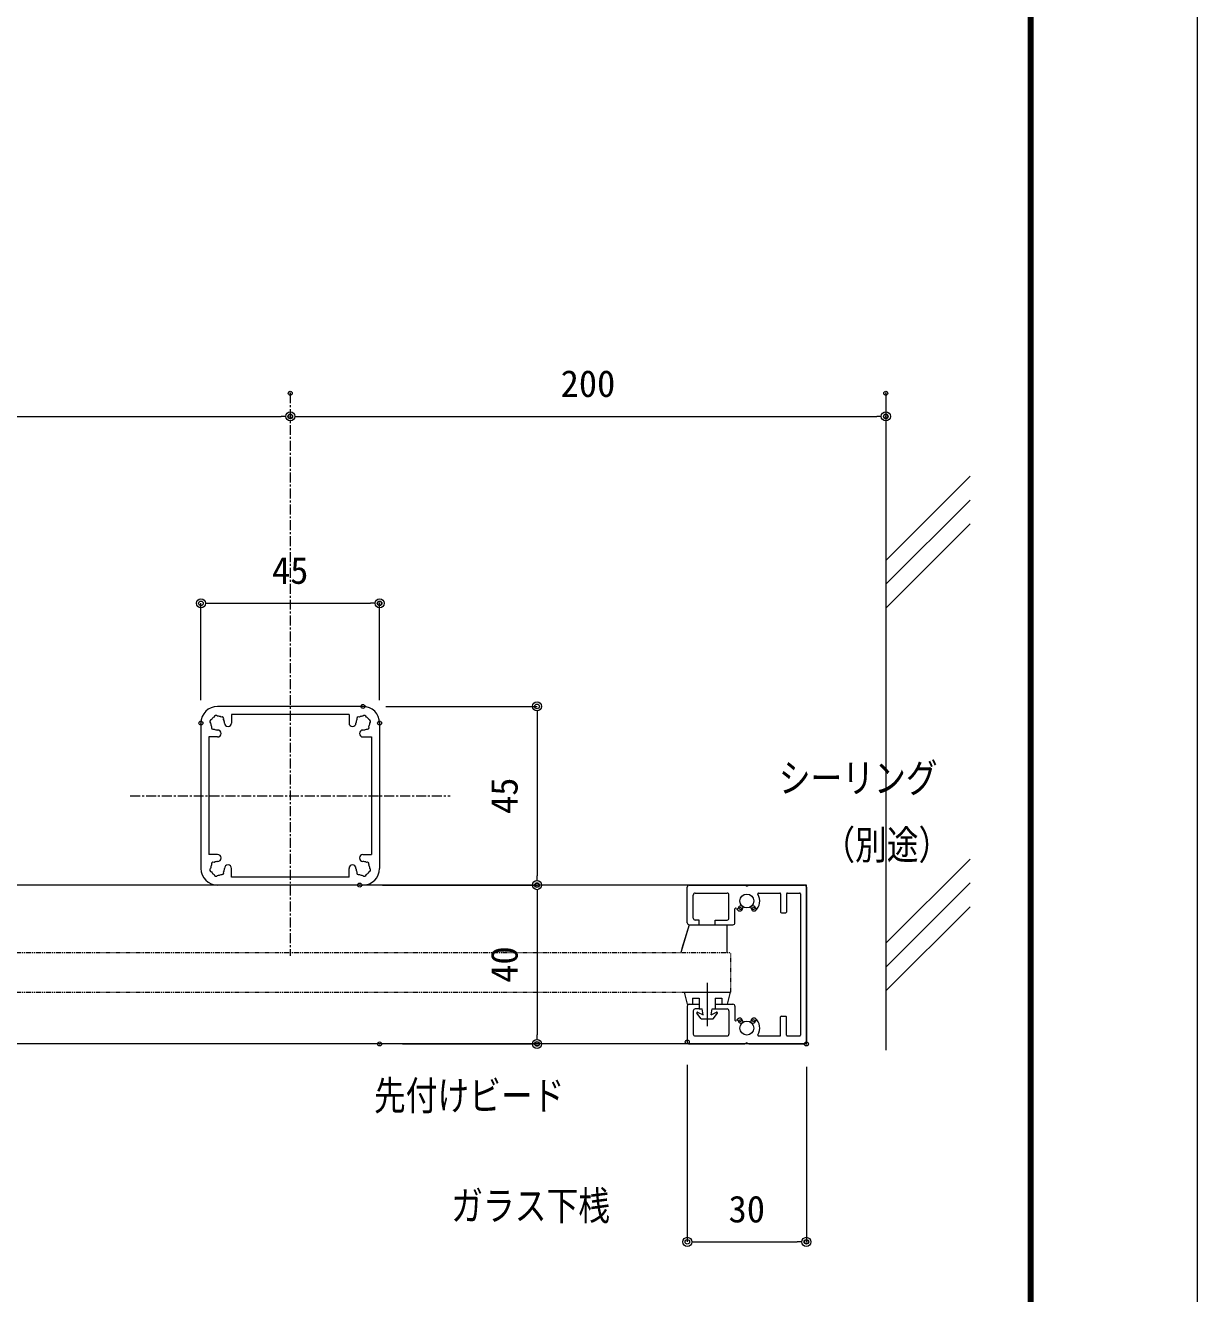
# Model space of a CAD drawing. Units: millimetres, scale not verified. Extents: x -1682 to 1682, y -1188 to 1188.
# Drawn here: x 1092 to 1682, y -90 to 549 of the extents above; entities that cross this region are included whole.
import ezdxf
from ezdxf.enums import TextEntityAlignment as Align

# ---------------------------------------------------------------- set-up
doc = ezdxf.new("R2010")
doc.units = ezdxf.units.MM
doc.header["$LTSCALE"] = 4
doc.header["$PDMODE"] = 32
doc.header["$PDSIZE"] = 2
doc.linetypes.add('USER1', pattern=[2, 1.25, -0.25, 0.25, -0.25])
doc.linetypes.add('USER2', pattern=[1.25, 0.625, -0.125, 0.125, -0.125, 0.125, -0.125])
for name, color, linetype, lineweight in [('0-0_0', 7, 'Continuous', 18), ('0-1_DEFPOINTS', 7, 'Continuous', 18), ('0-3_MOJI', 7, 'Continuous', 18), ('0-5_WAKU', 7, 'Continuous', 18), ('0-7_2躯体線', 4, 'Continuous', 18), ('0-8_3中心線', 2, 'USER1', 18), ('0-9_41ｱﾙﾐ', 6, 'Continuous', 18), ('0-A_1手摺寸法', 7, 'Continuous', 18), ('0-D_2a', 1, 'USER2', 18), ('0-E_4アルミ', 6, 'Continuous', 18)]:
    doc.layers.add(name, color=color, linetype=linetype, lineweight=lineweight)
doc.layers.add('0-2_笠木', color=7, linetype='Continuous')
doc.styles.add('ＭＳ ゴシック', font='')
doc.styles.get('ＭＳ ゴシック').set_extended_font_data('MS Gothic')

# ---------------------------------------------------------------- blocks, each defined once
blk = doc.blocks.new('_ORIGIN2')
at = {"layer": '0-0_0'}
blk.add_line((-0.5, 0), (-1, 0), dxfattribs=at)
for radius in [0.5, 0.25]:
    blk.add_circle((0, 0), radius, dxfattribs=at)
blk = doc.blocks.new('D21')
at = {"layer": '0-1_DEFPOINTS'}
for p in [(4535.372, 1408.446), (5035.372, 1408.446), (5035.372, 1396.791)]:
    blk.add_point(p, dxfattribs=at)
at = {"layer": '0-A_1手摺寸法'}
for p, q in [((4535.372, 1396.946), (4535.372, 1396.791)), ((4539.972, 1396.791), (5030.772, 1396.791)), ((5035.372, 1396.946), (5035.372, 1396.791))]:
    blk.add_line(p, q, dxfattribs=at)
at = {"layer": '0-A_1手摺寸法', "xscale": 4.6, "yscale": 4.6, "rotation": 180}
blk.add_blockref('_ORIGIN2', (4535.372, 1396.791), dxfattribs=at)
at = {"layer": '0-A_1手摺寸法', "xscale": 4.6, "yscale": 4.6}
blk.add_blockref('_ORIGIN2', (5035.372, 1396.791), dxfattribs=at)
at = {"layer": '0-A_1手摺寸法', "style": 'ＭＳ ゴシック'}
blk.add_text('Ｗ', height=13.49, dxfattribs=at).set_placement((4776.172, 1402.541), align=Align.BOTTOM_LEFT)
blk = doc.blocks.new('D31')
at = {"layer": '0-1_DEFPOINTS'}
for p in [(5235.372, 1081.718), (5295.372, 1080.718), (5295.372, 981.015)]:
    blk.add_point(p, dxfattribs=at)
at = {"layer": '0-A_1手摺寸法'}
for p, q in [((5235.372, 1070.218), (5235.372, 981.015)), ((5295.372, 1069.218), (5295.372, 981.015)), ((5239.972, 981.015), (5290.772, 981.015))]:
    blk.add_line(p, q, dxfattribs=at)
at = {"layer": '0-A_1手摺寸法', "xscale": 4.6, "yscale": 4.6, "rotation": 180}
blk.add_blockref('_ORIGIN2', (5235.372, 981.015), dxfattribs=at)
at = {"layer": '0-A_1手摺寸法', "xscale": 4.6, "yscale": 4.6}
blk.add_blockref('_ORIGIN2', (5295.372, 981.015), dxfattribs=at)
at = {"layer": '0-A_1手摺寸法', "style": 'ＭＳ ゴシック'}
blk.add_text('30', height=13.49, dxfattribs=at).set_placement((5256.172, 986.765), align=Align.BOTTOM_LEFT)
blk = doc.blocks.new('D32')
at = {"layer": '0-1_DEFPOINTS'}
for p in [(5071.972, 1250.718), (5070.372, 1160.718), (5159.699, 1160.718)]:
    blk.add_point(p, dxfattribs=at)
at = {"layer": '0-A_1手摺寸法'}
for p, q in [((5083.472, 1250.718), (5159.699, 1250.718)), ((5159.699, 1246.118), (5159.699, 1165.318)), ((5081.872, 1160.718), (5159.699, 1160.718))]:
    blk.add_line(p, q, dxfattribs=at)
at = {"layer": '0-A_1手摺寸法', "xscale": 4.6, "yscale": 4.6}
for p, rotation in [((5159.699, 1250.718), 90), ((5159.699, 1160.718), 270)]:
    blk.add_blockref('_ORIGIN2', p, dxfattribs=dict(at, rotation=rotation))
at = {"layer": '0-A_1手摺寸法', "style": 'ＭＳ ゴシック'}
blk.add_text('45', height=13.49, rotation=90, dxfattribs=at).set_placement((5153.949, 1196.518), align=Align.BOTTOM_LEFT)
blk = doc.blocks.new('D33')
at = {"layer": '0-1_DEFPOINTS'}
for p in [(5070.372, 1160.718), (5080.372, 1080.718), (5159.699, 1080.718)]:
    blk.add_point(p, dxfattribs=at)
at = {"layer": '0-A_1手摺寸法'}
for p, q in [((5081.872, 1160.718), (5159.699, 1160.718)), ((5159.699, 1156.118), (5159.699, 1085.318)), ((5091.872, 1080.718), (5159.699, 1080.718))]:
    blk.add_line(p, q, dxfattribs=at)
at = {"layer": '0-A_1手摺寸法', "xscale": 4.6, "yscale": 4.6}
for p, rotation in [((5159.699, 1160.718), 90), ((5159.699, 1080.718), 270)]:
    blk.add_blockref('_ORIGIN2', p, dxfattribs=dict(at, rotation=rotation))
at = {"layer": '0-A_1手摺寸法', "style": 'ＭＳ ゴシック'}
blk.add_text('40', height=13.49, rotation=90, dxfattribs=at).set_placement((5153.949, 1111.518), align=Align.BOTTOM_LEFT)
blk = doc.blocks.new('D34')
at = {"layer": '0-1_DEFPOINTS'}
for p in [(5080.372, 1302.653), (4990.372, 1242.318), (5080.372, 1242.318)]:
    blk.add_point(p, dxfattribs=at)
at = {"layer": '0-A_1手摺寸法'}
for p, q in [((4990.372, 1253.818), (4990.372, 1302.653)), ((4994.972, 1302.653), (5075.772, 1302.653)), ((5080.372, 1253.818), (5080.372, 1302.653))]:
    blk.add_line(p, q, dxfattribs=at)
at = {"layer": '0-A_1手摺寸法', "xscale": 4.6, "yscale": 4.6, "rotation": 180}
blk.add_blockref('_ORIGIN2', (4990.372, 1302.653), dxfattribs=at)
at = {"layer": '0-A_1手摺寸法', "xscale": 4.6, "yscale": 4.6}
blk.add_blockref('_ORIGIN2', (5080.372, 1302.653), dxfattribs=at)
at = {"layer": '0-A_1手摺寸法', "style": 'ＭＳ ゴシック'}
blk.add_text('45', height=13.49, dxfattribs=at).set_placement((5026.172, 1308.403), align=Align.BOTTOM_LEFT)
blk = doc.blocks.new('D44')
at = {"layer": '0-1_DEFPOINTS'}
for p in [(5035.372, 1408.446), (5335.372, 1408.446), (5335.372, 1396.791)]:
    blk.add_point(p, dxfattribs=at)
at = {"layer": '0-A_1手摺寸法'}
for p, q in [((5035.372, 1396.946), (5035.372, 1396.791)), ((5039.972, 1396.791), (5330.772, 1396.791)), ((5335.372, 1396.946), (5335.372, 1396.791))]:
    blk.add_line(p, q, dxfattribs=at)
at = {"layer": '0-A_1手摺寸法', "xscale": 4.6, "yscale": 4.6, "rotation": 180}
blk.add_blockref('_ORIGIN2', (5035.372, 1396.791), dxfattribs=at)
at = {"layer": '0-A_1手摺寸法', "xscale": 4.6, "yscale": 4.6}
blk.add_blockref('_ORIGIN2', (5335.372, 1396.791), dxfattribs=at)
at = {"layer": '0-A_1手摺寸法', "style": 'ＭＳ ゴシック'}
blk.add_text('200', height=13.49, dxfattribs=at).set_placement((5171.572, 1402.541), align=Align.BOTTOM_LEFT)
blk = doc.blocks.new('A$C45EA3CD7')
at = {"layer": '0-9_41ｱﾙﾐ'}
for p, q in [((-20, 29.5), (-20, 15.52)), ((-10.5, 30), (-19.5, 30)), ((10.5, 30), (19.5, 30)), ((20, 29.5), (20, 15.52)), ((-18, 28), (-18, 20)), ((-11.7, 28.5), (-17.5, 28.5)), ((-11.2, 27), (-11.2, 28)), ((11.2, 27), (11.2, 28)), ((11.7, 28.5), (17.5, 28.5)), ((18, 28), (18, 20)), ((-10, 23), (-11.2, 23)), ((-11.2, 23), (-11.2, 20)), ((-10, 23), (-10, 18.5)), ((10, 23), (11.2, 23)), ((10, 23), (10, 18.5)), ((11.2, 23), (11.2, 20)), ((-11.7, 19.5), (-17.5, 19.5)), ((11.7, 19.5), (17.5, 19.5)), ((-14.1, 16.097), (-13.658, 16.352)), ((-10.5, 18), (-13.984, 18)), ((10.5, 18), (13.984, 18)), ((14.1, 16.097), (13.658, 16.352)), ((-19.7, 15), (-20, 15.52)), ((-19.7, 15), (-20, 14.48)), ((-20, 14.48), (-20, 0.5)), ((-14.1, 13.903), (-13.658, 13.648)), ((14.1, 13.903), (13.658, 13.648)), ((19.7, 15), (20, 15.52)), ((19.7, 15), (20, 14.48)), ((20, 14.48), (20, 0.5)), ((-18, 12.057), (-18, 6.7)), ((18, 12.057), (18, 6.7)), ((-17.8, 6.5), (-13.2, 6.5)), ((17.8, 6.5), (13.2, 6.5)), ((-18, 4.8), (-18, 1.7)), ((-17.8, 5), (-13.2, 5)), ((-13, 6.3), (-13, 5.2)), ((13, 6.3), (13, 5.2)), ((17.8, 5), (13.2, 5)), ((18, 4.8), (18, 1.7)), ((19.5, 0), (-19.5, 0)), ((17.8, 1.5), (-17.8, 1.5))]:
    blk.add_line(p, q, dxfattribs=at)
for points in [[(-10, 29.5), (-10, 27), (-11.2, 27)], [(10, 29.5), (10, 27), (11.2, 27)]]:
    blk.add_lwpolyline(points, dxfattribs=at)
for centre, radius in [((-16, 15), 1.75), ((-14.35, 16.53), 0.5), ((-13.908, 16.785), 0.5), ((13.908, 16.785), 0.5), ((14.35, 16.53), 0.5), ((16, 15), 1.75), ((-14.35, 13.47), 0.5), ((-13.908, 13.215), 0.5), ((13.908, 13.215), 0.5), ((14.35, 13.47), 0.5)]:
    blk.add_circle(centre, radius, dxfattribs=at)
for centre, radius, start, end in [((-19.5, 29.5), 0.5, 90, 180), ((-10.5, 29.5), 0.5, 0, 90), ((10.5, 29.5), 0.5, 90, 180), ((19.5, 29.5), 0.5, 0, 90), ((-17.5, 28), 0.5, 90, 180), ((-11.7, 28), 0.5, 0, 90), ((11.7, 28), 0.5, 90, 180), ((17.5, 28), 0.5, 0, 90), ((-17.5, 20), 0.5, 180, 270), ((-11.7, 20), 0.5, 270, 0), ((11.7, 20), 0.5, 180, 270), ((17.5, 20), 0.5, 270, 0), ((-13.984, 17.8), 0.2, 90, 234.25198), ((-16, 15), 3.25, 40.47568, 54.25198), ((-10.5, 18.5), 0.5, 270, 0), ((10.5, 18.5), 0.5, 180, 270), ((16, 15), 3.25, 125.74802, 139.52432), ((13.984, 17.8), 0.2, 305.74802, 90), ((-16, 15), 3.25, 238.55102, 319.52432), ((16, 15), 3.25, 220.47568, 301.44898), ((-17.8, 12.057), 0.2, 58.55102, 180), ((17.8, 12.057), 0.2, 0, 121.44898), ((-17.8, 6.7), 0.2, 180, 270), ((-13.2, 6.3), 0.2, 0, 90), ((13.2, 6.3), 0.2, 90, 180), ((17.8, 6.7), 0.2, 270, 0), ((-17.8, 4.8), 0.2, 90, 180), ((-13.2, 5.2), 0.2, 270, 0), ((13.2, 5.2), 0.2, 180, 270), ((17.8, 4.8), 0.2, 0, 90), ((-19.5, 0.5), 0.5, 180, 270), ((-17.8, 1.7), 0.2, 180, 270), ((17.8, 1.7), 0.2, 270, 0), ((19.5, 0.5), 0.5, 270, 0)]:
    blk.add_arc(centre, radius, start, end, dxfattribs=at)
blk = doc.blocks.new('hbk-145')
at = {"layer": '0-A_1手摺寸法', "color": 3}
for p, q in [((-5.8, 0), (5.8, 0)), ((-5.8, 0), (-5, -3)), ((0, 2.364), (0, -8.499)), ((5.8, 0), (5, -3)), ((-5, -3), (-3.7, -3)), ((-3.7, -1.5), (-2, -1.5)), ((-3.7, -1.5), (-3.7, -3)), ((-2, -1.5), (-2, -4.2)), ((2, -1.5), (3.7, -1.5)), ((2, -1.5), (2, -4.2)), ((3.7, -1.5), (3.7, -3)), ((3.7, -3), (5, -3)), ((-1.5, -6.7), (-2.576, -5.231)), ((-2.39, -5.013), (-1, -5.7)), ((-2, -4.2), (-1.25, -4.2)), ((-1, -5.7), (-1.25, -4.2)), ((1, -5.7), (1.25, -4.2)), ((1, -5.7), (2.39, -5.013)), ((1.25, -4.2), (2, -4.2)), ((1.5, -6.7), (2.576, -5.231)), ((-1.5, -6.7), (1.5, -6.7))]:
    blk.add_line(p, q, dxfattribs=at)
for centre, start, end in [((-2.45, -5.15), 66.37062, 212.90524), ((2.45, -5.15), 327.09476, 113.62938)]:
    blk.add_arc(centre, 0.15, start, end, dxfattribs=at)

msp = doc.modelspace()

# ---------------------------------------------------------------- linework, layer by layer
at = {"layer": '0-0_0'}
msp.add_line((1425.939, 96.203), (1421.602, 82.203), dxfattribs=at)
msp.add_lwpolyline([(1425.939, 96.203), (1444.919, 96.203), (1444.919, 82.203)], dxfattribs=at)
at = {"layer": '0-1_DEFPOINTS', "color": 5}
msp.add_line((1682, -1188), (1682, 1188), dxfattribs=at)
at = {"layer": '0-5_WAKU'}
for p, q in [((1596.8, -1126.8), (1596.8, 1130.8)), ((1597.4, -1127.4), (1597.4, 1131.4)), ((1598, -1128), (1598, 1132)), ((1598.6, -1128.6), (1598.6, 1132.6)), ((1599.2, -1129.2), (1599.2, 1133.2))]:
    msp.add_line(p, q, dxfattribs=at)
at = {"layer": '0-7_2躯体線'}
for p, q in [((1524.939, 363.931), (1524.939, 33.068)), ((1524.939, 279.717), (1567.366, 322.144)), ((1524.939, 267.717), (1567.366, 310.144)), ((1524.939, 255.717), (1567.366, 298.144)), ((1524.939, 86.883), (1567.366, 129.309)), ((1524.939, 74.883), (1567.366, 117.309)), ((1524.939, 62.883), (1567.366, 105.309))]:
    msp.add_line(p, q, dxfattribs=at)
at = {"layer": '0-8_3中心線'}
for p, q in [((1224.939, 363.931), (1224.939, 80.589)), ((1144.326, 161.203), (1305.553, 161.203))]:
    msp.add_line(p, q, dxfattribs=at)
at = {"layer": '0-A_1手摺寸法', "color": 3}
for p, q in [((1484.939, 116.203), (1014.939, 116.203)), ((1484.939, 36.203), (1484.939, 116.203)), ((1425.939, 96.203), (1422.222, 84.203)), ((1484.939, 36.203), (1014.939, 36.203))]:
    msp.add_line(p, q, dxfattribs=at)
at = {"layer": '0-D_2a'}
msp.add_line((736.939, 82.203), (1446.939, 82.203), dxfattribs=at)
msp.add_lwpolyline([(736.939, 62.203), (1446.939, 62.203), (1446.939, 82.203)], dxfattribs=at)
at = {"layer": '0-E_4アルミ'}
for p, q in [((1261.539, 206.203), (1188.339, 206.203)), ((1254.539, 202.203), (1195.339, 202.203)), ((1195.339, 202.203), (1195.339, 197.803)), ((1254.539, 202.203), (1254.539, 197.803)), ((1179.939, 197.803), (1179.939, 124.603)), ((1269.939, 197.803), (1269.939, 124.603)), ((1183.939, 190.803), (1183.939, 131.603)), ((1188.339, 190.803), (1183.939, 190.803)), ((1261.539, 190.803), (1265.939, 190.803)), ((1265.939, 190.803), (1265.939, 131.603)), ((1188.339, 131.603), (1183.939, 131.603)), ((1261.539, 131.603), (1265.939, 131.603)), ((1195.339, 120.203), (1195.339, 124.603)), ((1254.539, 120.203), (1254.539, 124.603)), ((1261.539, 116.203), (1188.339, 116.203)), ((1254.539, 120.203), (1195.339, 120.203))]:
    msp.add_line(p, q, dxfattribs=at)
for centre, radius, start, end in [((1188.339, 197.803), 8.4, 90, 180), ((1261.539, 197.803), 8.4, 0, 90), ((1185.442, 198.579), 1, 165, 232.97569), ((1185.442, 198.579), 1, 97.02431, 165), ((1188.339, 197.803), 3.5, 135, 149.64111), ((1188.339, 197.803), 3.5, 120.35889, 135), ((1187.563, 200.701), 1, 105, 172.97569), ((1187.563, 200.701), 1, 37.02431, 105), ((1188.339, 197.803), 3.5, 75, 89.64111), ((1188.339, 197.803), 3.5, 60.35889, 75), ((1190.461, 199.924), 1, 45, 112.97569), ((1190.461, 199.924), 1, 337.02431, 45), ((1188.339, 197.803), 3.5, 15, 29.64111), ((1188.339, 197.803), 3.5, 0.35889, 15), ((1261.539, 197.803), 3.5, 165, 179.64111), ((1261.539, 197.803), 3.5, 150.35889, 165), ((1259.418, 199.924), 1, 135, 202.97569), ((1259.418, 199.924), 1, 67.02431, 135), ((1261.539, 197.803), 3.5, 105, 119.64111), ((1261.539, 197.803), 3.5, 90.35889, 105), ((1262.316, 200.701), 1, 75, 142.97569), ((1262.316, 200.701), 1, 7.02431, 75), ((1261.539, 197.803), 3.5, 45, 59.64111), ((1261.539, 197.803), 3.5, 30.35889, 45), ((1264.437, 198.579), 1, 15, 82.97569), ((1264.437, 198.579), 1, 307.02431, 15), ((1188.339, 197.803), 3.5, 180.35889, 195), ((1188.339, 197.803), 3.5, 195, 209.64111), ((1186.218, 195.682), 1, 157.02431, 225), ((1186.218, 195.682), 1, 225, 292.97569), ((1188.339, 197.803), 3.5, 240.35889, 255), ((1188.339, 197.803), 3.5, 255, 270), ((1188.339, 192.553), 1.75, 270, 90), ((1193.589, 197.803), 1.75, 180, 0), ((1256.289, 197.803), 1.75, 180, 360), ((1261.539, 192.553), 1.75, 90, 270), ((1261.539, 197.803), 3.5, 270, 285), ((1261.539, 197.803), 3.5, 285, 299.64111), ((1263.661, 195.682), 1, 247.02431, 315), ((1263.661, 195.682), 1, 315, 22.97569), ((1261.539, 197.803), 3.5, 330.35889, 345), ((1261.539, 197.803), 3.5, 345, 359.64111), ((1188.339, 124.603), 3.5, 105, 119.64111), ((1188.339, 124.603), 3.5, 90, 105), ((1188.339, 129.853), 1.75, 270, 90), ((1261.539, 129.853), 1.75, 90, 270), ((1261.539, 124.603), 3.5, 75, 90), ((1261.539, 124.603), 3.5, 60.35889, 75), ((1188.339, 124.603), 8.4, 180, 270), ((1185.442, 123.827), 1, 127.02431, 195), ((1185.442, 123.827), 1, 195, 262.97569), ((1188.339, 124.603), 3.5, 165, 179.64111), ((1188.339, 124.603), 3.5, 150.35889, 165), ((1186.218, 126.724), 1, 135, 202.97569), ((1188.339, 124.603), 3.5, 210.35889, 225), ((1186.218, 126.724), 1, 67.02431, 135), ((1188.339, 124.603), 3.5, 225, 239.64111), ((1187.563, 121.705), 1, 187.02431, 255), ((1188.339, 124.603), 3.5, 285, 299.64111), ((1190.461, 122.482), 1, 247.02431, 315), ((1190.461, 122.482), 1, 315, 22.97569), ((1188.339, 124.603), 3.5, 330.35889, 345), ((1188.339, 124.603), 3.5, 345, 359.64111), ((1193.589, 124.603), 1.75, 360, 180), ((1256.289, 124.603), 1.75, 0, 180), ((1261.539, 124.603), 3.5, 180.35889, 195), ((1261.539, 124.603), 3.5, 195, 209.64111), ((1259.418, 122.482), 1, 157.02431, 225), ((1259.418, 122.482), 1, 225, 292.97569), ((1261.539, 124.603), 3.5, 240.35889, 255), ((1261.539, 124.603), 8.4, 270, 360), ((1262.316, 121.705), 1, 285, 352.97569), ((1263.661, 126.724), 1, 45, 112.97569), ((1261.539, 124.603), 3.5, 300.35889, 315), ((1261.539, 124.603), 3.5, 315, 329.64111), ((1263.661, 126.724), 1, 337.02431, 45), ((1264.437, 123.827), 1, 277.02431, 345), ((1261.539, 124.603), 3.5, 15, 29.64111), ((1261.539, 124.603), 3.5, 0.35889, 15), ((1264.437, 123.827), 1, 345, 52.97569), ((1187.563, 121.705), 1, 255, 322.97569), ((1188.339, 124.603), 3.5, 270.35889, 285), ((1261.539, 124.603), 3.5, 255, 269.64111), ((1262.316, 121.705), 1, 217.02431, 285)]:
    msp.add_arc(centre, radius, start, end, dxfattribs=at)

# ---------------------------------------------------------------- block references
at = {"layer": '0-2_笠木', "xscale": 2, "yscale": 2, "rotation": 90}
msp.add_blockref('A$C45EA3CD7', (1484.939, 76.203), dxfattribs=at)
at = {"layer": '0-A_1手摺寸法'}
for name in ['D21', 'D44', 'D34', 'D32', 'D33', 'D31']:
    msp.add_blockref(name, (-3810.432, -1044.515), dxfattribs=at)
at = {"layer": '0-A_1手摺寸法', "xscale": 2, "yscale": 2}
msp.add_blockref('hbk-145', (1434.939, 62.203), dxfattribs=at)

# ---------------------------------------------------------------- texts
at = {"layer": '0-3_MOJI', "style": 'ＭＳ ゴシック', "width": 0.8}
for s, p in [('シーリング', (1471.031, 158.435)), ('（別途）', (1493.431, 124.759)), ('先付けビード', (1267.09, -1.528)), ('ガラス下桟', (1306.019, -57))]:
    msp.add_text(s, height=14.66, dxfattribs=at).set_placement(p, align=Align.BOTTOM_LEFT)

doc.saveas('drawing.dxf')
